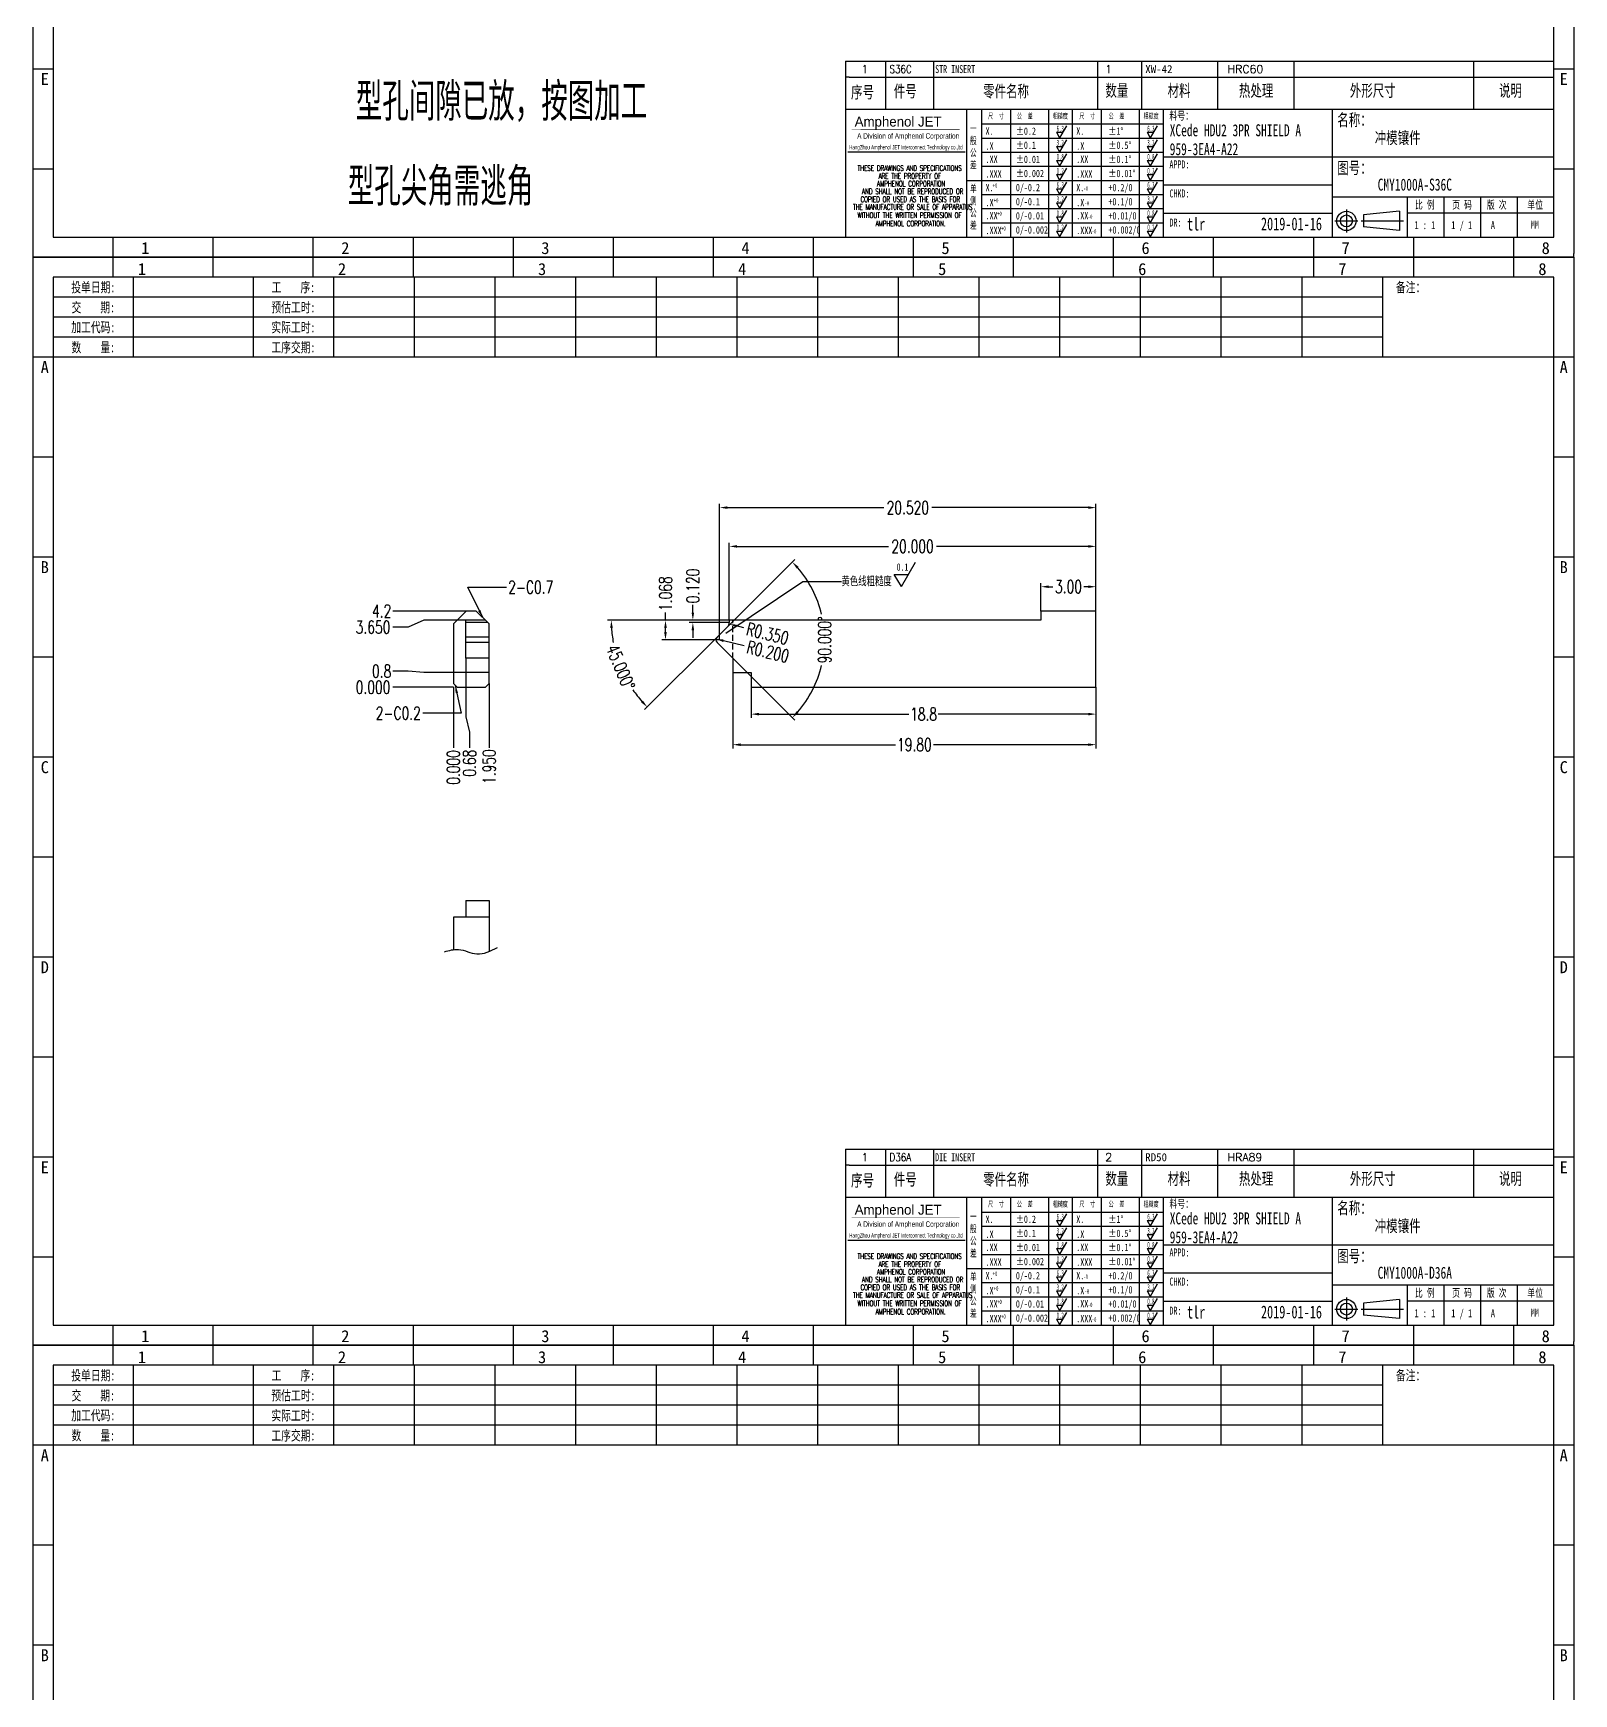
# Model space of a CAD drawing. Header units: millimetres. Extents: x -2852 to 5627, y -2271 to 1849.
# Drawn here: x -778.4 to -694.4, y -502 to -411.4 of the extents above; entities that cross this region are included whole.
import ezdxf
from ezdxf.enums import TextEntityAlignment as Align

# ---------------------------------------------------------------- set-up
doc = ezdxf.new("R2010")
doc.units = ezdxf.units.MM
doc.header["$PDSIZE"] = 3
doc.linetypes.add('DASHED2', pattern=[9.525, 6.35, -3.175])
for name, color, linetype in [('1', 7, 'Continuous'), ('11', 4, 'DASHED2'), ('41', 1, 'Continuous'), ('D03', 7, 'Continuous')]:
    doc.layers.add(name, color=color, linetype=linetype)
doc.styles.add('CH', font='仿宋_GB2312_0.ttf')
doc.styles.add('jet01', font='simplex.shx', dxfattribs={"width": 0.7, "bigfont": 'hztxt.shx'})
doc.styles.add('jet02', font='simplex.shx', dxfattribs={"width": 0.7})
doc.styles.add('SIMPLEX', font='SIMPLEX')
doc.styles.get("Standard").update_dxf_attribs({"font": '仿宋_GB2312_0.ttf', "width": 0.7})
doc.styles.add('TEXTSTYLE_1', font='TRIUMB.TTF')
doc.styles.add('TEXTSTYLE_2', font='TRIUM.TTF')
doc.styles.add('tk', font='', dxfattribs={"width": 0.7})
doc.styles.add('tk 2', font='仿宋_GB2312_0.ttf', dxfattribs={"width": 0.65})
doc.styles.add('tk 4', font='simplex.shx', dxfattribs={"width": 0.65, "bigfont": 'bigfont.shx'})
doc.styles.get('tk').set_extended_font_data('NSimSun')
doc.dimstyles.new('jet02', dxfattribs={"dimtxt": 3.5, "dimasz": 2.1, "dimexe": 1, "dimexo": 0, "dimgap": 0.5, "dimtad": 0, "dimtoh": 1, "dimdec": 3, "dimzin": 9, "dimdsep": 46, "dimtxsty": 'jet02', "dimcen": 0, "dimclrt": 256, "dimazin": 2, "dimtfac": 1, "dimtdec": 3, "dimtofl": 0, "dimtmove": 0, "dimatfit": 1, "dimfxl": 1, "dimarcsym": 0})

# ---------------------------------------------------------------- blocks, each defined once
blk = doc.blocks.new('A3-N')
at = {"layer": '1', "color": 1}
for p, q in [((0, 0), (0, 296.73)), ((0, 296.73), (420, 296.73)), ((21.82, 291.27), (21.82, 296.73)), ((49.09, 291.27), (49.09, 296.73)), ((76.36, 291.27), (76.36, 296.73)), ((103.64, 291.27), (103.64, 296.73)), ((103.64, 291.27), (103.64, 296.73)), ((103.64, 291.27), (103.64, 296.73)), ((130.91, 291.27), (130.91, 296.73)), ((158.18, 291.27), (158.18, 296.73)), ((185.45, 291.27), (185.45, 296.73)), ((212.73, 291.27), (212.73, 296.73)), ((240, 291.27), (240, 296.73)), ((267.27, 291.27), (267.27, 296.73)), ((294.55, 291.27), (294.55, 296.73)), ((321.82, 291.27), (321.82, 296.73)), ((349.09, 291.27), (349.09, 296.73)), ((376.36, 291.27), (376.36, 296.73)), ((403.64, 291.27), (403.64, 296.73)), ((420, 296.73), (420, 1)), ((5.45, 269.45), (0, 269.45)), ((420, 269.45), (414.55, 269.45)), ((5.45, 242.18), (0, 242.18)), ((420, 242.18), (414.55, 242.18)), ((5.45, 214.91), (0, 214.91)), ((420, 214.91), (414.55, 214.91)), ((5.45, 187.64), (0, 187.64)), ((420, 187.64), (414.55, 187.64)), ((5.45, 160.36), (0, 160.36)), ((420, 160.36), (414.55, 160.36)), ((5.45, 133.09), (0, 133.09)), ((420, 133.09), (414.55, 133.09)), ((5.45, 105.82), (0, 105.82)), ((420, 105.82), (414.55, 105.82)), ((5.45, 78.55), (0, 78.55)), ((420, 78.55), (414.55, 78.55)), ((5.45, 51.27), (0, 51.27)), ((420, 51.27), (414.55, 51.27)), ((222.45, 49.09), (221.45, 49.09)), ((221.45, 49.09), (221.45, 40.36)), ((222.45, 49.09), (414.55, 49.09)), ((232.36, 49.09), (232.36, 40.36)), ((245.45, 49.09), (245.45, 40.36)), ((290.18, 49.09), (290.18, 40.36)), ((302.18, 49.09), (302.18, 40.36)), ((322.91, 49.09), (322.91, 40.36)), ((343.64, 49.09), (343.64, 40.36)), ((392.73, 40.36), (392.73, 49.09)), ((258.55, 40.36), (258.55, 5.44)), ((266.45, 40.36), (266.45, 5.44)), ((276.78, 40.36), (276.78, 5.45)), ((291.18, 40.36), (291.18, 5.45)), ((301.51, 40.37), (301.51, 5.46)), ((308.01, 40.36), (308.01, 5.45)), ((354.09, 40.36), (354.09, 5.45)), ((308.01, 32.39), (258.55, 32.39)), ((308.01, 28.54), (258.55, 28.54)), ((414.55, 27.27), (308.01, 27.27)), ((5.45, 24), (0, 24)), ((308.01, 24.69), (258.55, 24.69)), ((420, 24), (414.55, 24)), ((354.09, 19.63), (308.01, 19.63)), ((308.01, 16.99), (258.55, 16.99)), ((414.55, 16.36), (354.09, 16.36)), ((374.55, 16.36), (374.55, 5.45)), ((384.55, 16.36), (384.55, 5.45)), ((394.55, 16.36), (394.55, 5.45)), ((404.55, 16.36), (404.55, 5.45)), ((308.01, 13.14), (258.55, 13.14)), ((308.01, 9.29), (258.55, 9.29)), ((308.01, 11.99), (354.09, 11.99)), ((372.51, 12.49), (362.69, 11.5)), ((362.69, 11.5), (362.69, 8.23)), ((372.51, 12.49), (372.51, 7.25)), ((414.55, 12), (374.55, 12)), ((21.82, 0), (21.82, 5.45)), ((49.09, 0), (49.09, 5.45)), ((76.36, 0), (76.36, 5.45)), ((103.64, 0), (103.64, 5.45)), ((130.91, 0), (130.91, 5.45)), ((158.18, 0), (158.18, 5.45)), ((185.45, 0), (185.45, 5.45)), ((212.73, 0), (212.73, 5.45)), ((240, 0), (240, 5.45)), ((267.27, 0), (267.27, 5.45)), ((294.55, 0), (294.55, 5.45)), ((321.82, 0), (321.82, 5.45)), ((349.09, 0), (349.09, 5.45)), ((372.51, 7.25), (362.69, 8.23)), ((376.36, 0), (376.36, 5.45)), ((403.64, 0), (403.64, 5.45)), ((1, 0), (0, 0)), ((420, 0), (1, 0)), ((420, 0), (420, 1))]:
    blk.add_line(p, q, dxfattribs=at)
at = {"layer": '1'}
for p, q in [((414.55, 278.18), (414.55, 284.73)), ((221.45, 40.36), (221.45, 5.45)), ((221.45, 40.36), (414.55, 40.36)), ((221.45, 40.36), (414.55, 40.36)), ((254.41, 40.36), (254.41, 5.45)), ((308.01, 36.24), (258.55, 36.24)), ((283.28, 40.36), (283.28, 5.45)), ((222.08, 28.67), (254.12, 28.67)), ((308.01, 20.84), (254.41, 20.84))]:
    blk.add_line(p, q, dxfattribs=at)
at = {"layer": '1', "color": 1, "ltscale": 0.05}
for p, q in [((278.93, 34.04), (279.79, 32.56)), ((278.93, 34.04), (280.65, 34.04)), ((281.68, 35.84), (279.79, 32.56)), ((281.68, 31.99), (279.79, 28.71)), ((303.66, 34.05), (304.52, 32.56)), ((303.66, 34.05), (305.38, 34.05)), ((306.41, 35.84), (304.52, 32.56)), ((306.41, 31.99), (304.52, 28.71)), ((278.93, 30.19), (279.79, 28.71)), ((278.93, 30.19), (280.65, 30.19)), ((281.68, 28.14), (279.79, 24.86)), ((303.66, 30.2), (305.38, 30.2)), ((303.66, 30.2), (304.52, 28.71)), ((306.41, 28.14), (304.52, 24.86)), ((278.93, 26.34), (279.79, 24.86)), ((278.93, 26.34), (280.65, 26.34)), ((281.68, 24.29), (279.79, 21.01)), ((303.66, 26.35), (304.52, 24.86)), ((303.66, 26.35), (305.38, 26.35)), ((306.41, 24.29), (304.52, 21.01)), ((278.93, 22.49), (280.65, 22.49)), ((278.93, 22.49), (279.79, 21.01)), ((278.93, 18.66), (279.79, 17.17)), ((278.93, 18.66), (280.65, 18.66)), ((281.68, 20.45), (279.79, 17.17)), ((303.66, 22.5), (305.38, 22.5)), ((303.66, 22.5), (304.52, 21.01)), ((303.66, 18.66), (304.52, 17.18)), ((303.66, 18.66), (305.38, 18.66)), ((306.41, 20.46), (304.52, 17.18)), ((278.93, 14.81), (280.65, 14.81)), ((278.93, 14.81), (279.79, 13.32)), ((281.68, 16.6), (279.79, 13.32)), ((303.66, 14.81), (305.38, 14.81)), ((303.66, 14.81), (304.52, 13.33)), ((306.41, 16.61), (304.52, 13.33)), ((278.93, 10.96), (279.79, 9.47)), ((278.93, 10.96), (280.65, 10.96)), ((281.68, 12.75), (279.79, 9.47)), ((303.66, 10.96), (304.52, 9.48)), ((303.66, 10.96), (305.38, 10.96)), ((306.41, 12.76), (304.52, 9.48)), ((278.93, 7.11), (279.79, 5.62)), ((278.93, 7.11), (280.65, 7.11)), ((281.68, 8.9), (279.79, 5.62)), ((303.66, 7.11), (305.38, 7.11)), ((303.66, 7.11), (304.52, 5.63)), ((306.41, 8.91), (304.52, 5.63))]:
    blk.add_line(p, q, dxfattribs=at)
at = {"layer": '1', "color": 1, "ltscale": 0.1}
for p, q in [((354.86, 9.87), (361.17, 9.87)), ((358.01, 13.02), (358.01, 6.71)), ((362.03, 9.87), (373.54, 9.87))]:
    blk.add_line(p, q, dxfattribs=at)
at = {"layer": '1'}
blk.add_lwpolyline([(221.45, 5.45), (414.55, 5.45), (414.55, 291.27), (5.45, 291.27), (5.45, 5.45), (414.55, 5.45)], dxfattribs=at)
at = {"layer": '1', "color": 7, "linetype": 'Continuous', "const_width": 0.123}
blk.add_lwpolyline([(223.11, 34.74), (252.6, 34.76)], dxfattribs=at)
at = {"layer": '1', "color": 1}
for radius in [2.62, 1.64]:
    blk.add_circle((358.01, 9.87), radius, dxfattribs=at)
at = {"layer": '41'}
for p, q in [((27.27, 291.27), (27.27, 269.45)), ((60, 291.27), (60, 269.45)), ((81.82, 291.27), (81.82, 269.45)), ((103.82, 291.27), (103.82, 269.45)), ((125.82, 291.27), (125.82, 269.45)), ((147.82, 291.27), (147.82, 269.45)), ((169.82, 291.27), (169.82, 269.45)), ((191.82, 291.27), (191.82, 269.45)), ((213.82, 291.27), (213.82, 269.45)), ((235.82, 291.27), (235.82, 269.45)), ((257.82, 291.27), (257.82, 269.45)), ((279.82, 291.27), (279.82, 269.45)), ((301.82, 291.27), (301.82, 269.45)), ((323.82, 291.27), (323.82, 269.45)), ((345.82, 291.27), (345.82, 269.45)), ((367.82, 291.27), (367.82, 269.45)), ((367.82, 285.82), (5.45, 285.82)), ((367.82, 280.36), (5.45, 280.36)), ((367.82, 274.91), (5.45, 274.91)), ((414.55, 269.45), (5.45, 269.45))]:
    blk.add_line(p, q, dxfattribs=at)
at = {"layer": '1', "color": 1}
for s, p in [('1', (29.64, 295.11)), ('2', (84.18, 295.11)), ('3', (138.73, 295.11)), ('4', (193.27, 295.11)), ('5', (247.82, 295.11)), ('6', (302.36, 295.11)), ('7', (356.91, 295.11)), ('8', (411.45, 295.11)), ('1', (30.53, 4.11)), ('2', (85.08, 4.11)), ('3', (139.62, 4.11)), ('4', (194.17, 4.11)), ('5', (248.72, 4.11)), ('6', (303.26, 4.11)), ('7', (357.81, 4.11)), ('8', (412.35, 4.11))]:
    blk.add_text(s, height=3.27, dxfattribs=at).set_placement(p, align=Align.TOP_CENTER)
at = {"layer": '1', "style": 'tk', "width": 0.7}
for s, p in [('投单日期:', (16.36, 288.55)), ('工    序:', (70.91, 288.55)), ('备注：', (375.51, 288.55)), ('交    期:', (16.36, 283.09)), ('预估工时:', (70.91, 283.09)), ('加工代码:', (16.36, 277.64)), ('实际工时:', (70.91, 277.64)), ('数    量:', (16.36, 272.18)), ('工序交期:', (70.91, 272.18))]:
    blk.add_text(s, height=2.727, dxfattribs=at).set_placement(p, align=Align.MIDDLE)
at = {"layer": '1', "color": 1}
for s, p in [('A', (2.04, 268.36)), ('B', (2.04, 213.82)), ('C', (2.04, 159.27)), ('D', (2.04, 104.73)), ('E', (2.04, 50.18))]:
    blk.add_text(s, height=3.27, dxfattribs=at).set_placement(p, align=Align.TOP_LEFT)
for s, p in [('A', (418.37, 268.36)), ('B', (418.37, 213.82)), ('C', (418.37, 159.27)), ('D', (418.37, 104.73)), ('E', (418.37, 50.18))]:
    blk.add_text(s, height=3.27, dxfattribs=at).set_placement(p, align=Align.TOP_RIGHT)
at = {"layer": '1', "color": 1, "style": 'tk 2', "width": 0.7}
for s, height, p in [('序号', 3.273, (222.96, 43.34)), ('件号', 3.273, (234.62, 43.61)), ('零件名称', 3.273, (258.97, 43.61)), ('数量', 3.273, (292.3, 43.78)), ('材料', 3.273, (309.27, 43.78)), ('热处理', 3.273, (328.71, 43.78)), ('外形尺寸', 3.273, (358.94, 43.78)), ('说明', 3.273, (399.61, 43.78)), ('料号：', 2.182, (309.77, 37.46)), ('名称：', 3.273, (355.52, 35.79)), ('图号：', 3.273, (355.52, 22.7)), ('比 例', 2.182, (376.69, 13.18)), ('页 码', 2.182, (386.85, 13.18)), ('版 次', 2.182, (396.31, 13.18)), ('单位', 2.182, (407.35, 13.18))]:
    blk.add_text(s, height=height, dxfattribs=at).set_placement(p)
at = {"layer": '1', "color": 7, "linetype": 'Continuous', "style": 'TEXTSTYLE_1'}
blk.add_text('Amphenol JET', height=2.7, dxfattribs=at).set_placement((223.96, 35.61))
at = {"layer": '1', "color": 7, "linetype": 'Continuous'}
for s, height, style, width, p in [('A Division of Amphenol Corporation', 1.5, 'TEXTSTYLE_2', 0.7, (224.64, 32.29)), ('HangZhou Amphenol JET Interconnect Technology co.,ltd ', 1.2, 'TEXTSTYLE_2', 0.6, (222.47, 29.36)), ('THESE DRAWINGS AND SPECIFICATIONS', 1.5, 'tk 4', 0.6, (224.73, 23.52)), ('ARE THE PROPERTY OF', 1.5, 'tk 4', 0.6, (230.45, 21.35)), ('AND SHALL NOT BE REPRODUCED OR', 1.5, 'tk 4', 0.6, (225.95, 17.17)), ('AMPHENOL CORPORATION', 1.5, 'tk 4', 0.6, (230.04, 19.27)), ('THE MANUFACTURE OR SALE OF APPARATUS', 1.5, 'tk 4', 0.6, (223.5, 12.92)), ('COPIED OR USED AS THE BASIS FOR', 1.5, 'tk 4', 0.6, (225.54, 15.02)), ('WITHOUT THE WRITTEN PERMISSION OF', 1.5, 'tk 4', 0.6, (224.73, 10.67)), ('AMPHENOL CORPORATION.', 1.5, 'tk 4', 0.6, (229.63, 8.4))]:
    blk.add_text(s, height=height, dxfattribs=dict(at, style=style, width=width)).set_placement(p)
at = {"layer": '1', "color": 1, "style": 'tk 2', "width": 0.7}
for s, p in [('X.', (259.64, 34.37)), ('%%P0.2', (267.9, 34.37)), ('%%P0.1', (267.9, 30.52)), ('X.', (284.37, 34.37)), ('%%P1%%D', (293.12, 34.37)), ('%%P0.5%%D', (293.12, 30.52)), ('.X', (259.64, 30.28)), ('.XX', (259.64, 26.71)), ('%%P0.01', (267.9, 26.67)), ('.X', (284.37, 30.28)), ('.XX', (284.37, 26.71)), ('%%P0.1%%D', (293.12, 26.67)), ('.XXX', (259.64, 22.68)), ('%%P0.002', (267.9, 22.82)), ('.XXX', (284.37, 22.68)), ('%%P0.01%%D', (293.12, 22.82)), ('X.', (259.64, 18.97)), ('0/-0.2', (267.9, 18.97)), ('X.', (284.37, 18.97)), ('+0.2/0', (293.12, 18.97)), ('.X', (259.64, 14.88)), ('0/-0.1', (267.9, 15.12)), ('.X', (284.37, 14.88)), ('+0.1/0', (293.12, 15.12)), ('.XX', (259.64, 11.31)), ('0/-0.01', (267.9, 11.27)), ('.XX', (284.37, 11.31)), ('+0.01/0', (293.12, 11.27)), ('.XXX', (259.64, 7.28)), ('0/-0.002', (267.9, 7.42)), ('.XXX', (284.37, 7.28)), ('+0.002/0', (293.12, 7.42))]:
    blk.add_text(s, height=2, dxfattribs=at).set_placement(p, align=Align.MIDDLE_LEFT)
at = {"layer": '1', "color": 1, "ltscale": 0.05, "style": 'tk 2', "width": 0.5}
for s, p in [('3.2', (279.01, 30.41)), ('6.3', (279.01, 34.26)), ('3.2', (303.74, 30.42)), ('6.3', (303.74, 34.27)), ('0.8', (279.01, 26.56)), ('0.8', (303.74, 26.57)), ('0.2', (279.01, 22.71)), ('0.2', (303.74, 22.72)), ('6.3', (279.01, 18.87)), ('6.3', (303.74, 18.88)), ('3.2', (279.01, 15.02)), ('3.2', (303.74, 15.03)), ('0.8', (279.01, 11.17)), ('0.8', (303.74, 11.18)), ('0.2', (279.01, 7.32)), ('0.2', (303.74, 7.33))]:
    blk.add_text(s, height=1.6, dxfattribs=at).set_placement(p)
at = {"layer": '1', "style": 'tk 2', "width": 0.7}
for s, p in [('APPD:', (309.77, 24.21)), ('CHKD:', (309.77, 16.27)), ('DR:', (309.77, 8.35))]:
    blk.add_text(s, height=2.182, dxfattribs=at).set_placement(p)
at = {"layer": '1', "color": 7, "style": 'tk 2', "width": 0.7}
blk.add_text('MM', height=2.182, dxfattribs=at).set_placement((408.31, 7.75))
at = {"layer": '1', "color": 1, "ltscale": 0.05, "char_height": 1.5, "width": 6.3627, "attachment_point": 1, "style": 'tk 2'}
for s, insert in [('尺  寸', (260.31, 39.25)), ('公  差', (268.17, 39.25)), ('粗糙度', (277.98, 39.25)), ('尺  寸', (285.2, 39.25)), ('公  差', (293.18, 39.25)), ('粗糙度', (302.71, 39.26))]:
    blk.add_mtext(s, dxfattribs=dict(at, insert=insert))
at = {"layer": '1', "ltscale": 0.05, "char_height": 2, "width": 2.5195, "attachment_point": 1, "style": 'tk 2'}
for s, insert in [('一般公差', (255.39, 36.11)), ('单侧公差', (255.39, 19.71))]:
    blk.add_mtext(s, dxfattribs=dict(at, insert=insert))
at = {"layer": '1', "color": 1, "ltscale": 0.05, "char_height": 1.2, "width": 5.1396, "attachment_point": 1, "line_spacing_factor": 0.8, "style": 'tk 2'}
for s, insert in [('+0', (261.58, 20.13)), ('-0', (286.31, 19.33)), ('+0', (261.88, 16.09)), ('-0', (286.61, 15.29)), ('+0', (262.79, 12.45)), ('-0', (287.51, 11.65)), ('+0', (263.87, 8.44)), ('-0', (288.59, 7.64))]:
    blk.add_mtext(s, dxfattribs=dict(at, insert=insert))
at = {"layer": '1', "style": 'tk 2', "width": 0.7}
for tag, p in [('PATR-NO1', (309.84, 32.96)), ('TITLE', (365.74, 30.9)), ('PATR-NO2', (309.84, 27.81)), ('DWG-NO:', (366.54, 18.14))]:
    blk.add_attdef(tag, p, '', height=3.27, dxfattribs=at)
at = {"layer": '1', "color": 1, "style": 'tk 2', "width": 0.7}
for tag, p in [('DRAW', (314.55, 7.27)), ('DATE', (334.72, 7.32))]:
    blk.add_attdef(tag, p, '', height=3.49, dxfattribs=at)
at = {"layer": '1', "style": 'tk 2', "width": 0.7}
for tag, p in [('SCALE', (376.55, 8.73)), ('SHEET', (386.6, 8.72)), ('REV', (397.38, 8.73))]:
    blk.add_attdef(tag, text='', height=2.18, dxfattribs=at).set_placement(p, align=Align.MIDDLE_LEFT)
blk = doc.blocks.new('FB3')
at = {"layer": '1', "color": 1}
for p, q in [((0, 4.36), (193.09, 4.36)), ((0, 4.36), (0, 0)), ((10.91, 4.36), (10.91, 0)), ((24, 4.36), (24, 0)), ((68.73, 4.36), (68.73, 0)), ((80.73, 4.36), (80.73, 0)), ((101.45, 4.36), (101.45, 0)), ((122.18, 4.36), (122.18, 0)), ((171.27, 0), (171.27, 4.36))]:
    blk.add_line(p, q, dxfattribs=at)
at = {"layer": '1'}
for tag, style, p in [('ITEM', 'SIMPLEX', (4.36, 2.18)), ('PARTNO', 'SIMPLEX', (12, 2.18)), ('QTY', 'SIMPLEX', (74.18, 2.18)), ('MATL', 'CH', (81.72, 2.18)), ('FINISH', 'SIMPLEX', (104.17, 2.18)), ('SPEC', 'SIMPLEX', (130.91, 2.18)), ('REMARK', 'SIMPLEX', (174.06, 2.18))]:
    blk.add_attdef(tag, text='', height=2.18, dxfattribs=dict(at, style=style)).set_placement(p, align=Align.MIDDLE_LEFT)
at = {"layer": '1', "style": 'tk', "width": 0.7}
blk.add_attdef('DIE', text='', height=2.18, dxfattribs=at).set_placement((24.43, 2.18), align=Align.MIDDLE_LEFT)
blk = doc.blocks.new('*D2577')
at = {"layer": '41', "ltscale": 0.05}
blk.add_line((159.746, -2899.526), (156.447, -2899.526), dxfattribs=at)
at = {"layer": 'Defpoints', "color": 0, "ltscale": 0.05}
for p in [(156.447, -2899.526), (159.746, -2899.526), (159.746, -2899.526)]:
    blk.add_point(p, dxfattribs=at)
at = {"layer": '41', "ltscale": 0.05, "insert": (155.367, -2899.526), "char_height": 0.7, "attachment_point": 5, "style": 'jet02'}
blk.add_mtext('0.000', dxfattribs=at)
blk = doc.blocks.new('*D2578')
at = {"layer": '41', "ltscale": 0.05}
for p, q in [((157.287, -2898.651), (156.447, -2898.651)), ((158.127, -2898.726), (157.287, -2898.651)), ((159.746, -2898.726), (158.127, -2898.726))]:
    blk.add_line(p, q, dxfattribs=at)
at = {"layer": 'Defpoints', "color": 0, "ltscale": 0.05}
for p in [(156.447, -2898.651), (159.746, -2898.726), (159.746, -2899.526)]:
    blk.add_point(p, dxfattribs=at)
at = {"layer": '41', "ltscale": 0.05, "insert": (155.834, -2898.651), "char_height": 0.7, "attachment_point": 5, "style": 'jet02'}
blk.add_mtext('0.8', dxfattribs=at)
blk = doc.blocks.new('*D2579')
at = {"layer": '41', "ltscale": 0.05}
for p, q in [((157.287, -2896.251), (156.447, -2896.251)), ((158.127, -2895.876), (157.287, -2896.251)), ((159.946, -2895.876), (158.127, -2895.876))]:
    blk.add_line(p, q, dxfattribs=at)
at = {"layer": 'Defpoints', "color": 0, "ltscale": 0.05}
for p in [(156.447, -2896.251), (159.946, -2895.876), (159.746, -2899.526)]:
    blk.add_point(p, dxfattribs=at)
at = {"layer": '41', "ltscale": 0.05, "insert": (155.367, -2896.251), "char_height": 0.7, "attachment_point": 5, "style": 'jet02'}
blk.add_mtext('3.650', dxfattribs=at)
blk = doc.blocks.new('*D2580')
at = {"layer": '41', "ltscale": 0.05}
blk.add_line((160.446, -2895.376), (156.447, -2895.376), dxfattribs=at)
at = {"layer": 'Defpoints', "color": 0, "ltscale": 0.05}
for p in [(156.447, -2895.376), (160.446, -2895.376), (159.746, -2899.526)]:
    blk.add_point(p, dxfattribs=at)
at = {"layer": '41', "ltscale": 0.05, "insert": (155.834, -2895.376), "char_height": 0.7, "attachment_point": 5, "style": 'jet02'}
blk.add_mtext('4.2', dxfattribs=at)
blk = doc.blocks.new('*D2581')
at = {"layer": '41', "ltscale": 0.05}
blk.add_line((159.746, -2899.526), (159.746, -2902.825), dxfattribs=at)
at = {"layer": 'Defpoints', "color": 0, "ltscale": 0.05}
for p in [(159.746, -2899.526), (159.746, -2899.526), (159.746, -2902.825)]:
    blk.add_point(p, dxfattribs=at)
at = {"layer": '41', "ltscale": 0.05, "insert": (159.746, -2903.905), "char_height": 0.7, "attachment_point": 5, "rotation": 90, "style": 'jet02'}
blk.add_mtext('0.000', dxfattribs=at)
blk = doc.blocks.new('*D2582')
at = {"layer": '41', "ltscale": 0.05}
for p, q in [((160.426, -2897.946), (160.426, -2901.145)), ((160.426, -2901.145), (160.621, -2901.985)), ((160.621, -2901.985), (160.621, -2902.825))]:
    blk.add_line(p, q, dxfattribs=at)
at = {"layer": 'Defpoints', "color": 0, "ltscale": 0.05}
for p in [(160.426, -2897.946), (159.746, -2899.526), (160.621, -2902.825)]:
    blk.add_point(p, dxfattribs=at)
at = {"layer": '41', "ltscale": 0.05, "insert": (160.621, -2903.672), "char_height": 0.7, "attachment_point": 5, "rotation": 90, "style": 'jet02'}
blk.add_mtext('0.68', dxfattribs=at)
blk = doc.blocks.new('*D2583')
at = {"layer": '41', "ltscale": 0.05}
blk.add_line((161.696, -2899.326), (161.696, -2902.825), dxfattribs=at)
at = {"layer": 'Defpoints', "color": 0, "ltscale": 0.05}
for p in [(159.746, -2899.526), (161.696, -2899.326), (161.696, -2902.825)]:
    blk.add_point(p, dxfattribs=at)
at = {"layer": '41', "ltscale": 0.05, "insert": (161.696, -2903.858), "char_height": 0.7, "attachment_point": 5, "rotation": 90, "style": 'jet02'}
blk.add_mtext('1.950', dxfattribs=at)
blk = doc.blocks.new('*D2584')
at = {"layer": '41', "ltscale": 0.05}
for p, q in [((191.784, -2895.376), (191.784, -2893.846)), ((192.204, -2894.046), (192.437, -2894.046)), ((194.364, -2894.046), (194.13, -2894.046)), ((194.784, -2895.376), (194.784, -2893.846))]:
    blk.add_line(p, q, dxfattribs=at)
for points in [[(192.204, -2893.976), (192.204, -2894.116), (191.784, -2894.046)], [(194.364, -2893.976), (194.364, -2894.116), (194.784, -2894.046)]]:
    blk.add_solid(points, dxfattribs=at)
at = {"layer": 'Defpoints', "color": 0, "ltscale": 0.05}
for p in [(191.784, -2894.046), (191.784, -2895.376), (194.784, -2895.376)]:
    blk.add_point(p, dxfattribs=at)
at = {"layer": '41', "ltscale": 0.05, "insert": (193.284, -2894.046), "char_height": 0.7, "attachment_point": 5, "style": 'jet02'}
blk.add_mtext('3.00', dxfattribs=at)
blk = doc.blocks.new('*D2585')
at = {"layer": '41', "ltscale": 0.05}
for p, q in [((175.984, -2899.526), (175.984, -2901.194)), ((194.784, -2899.526), (194.784, -2901.194)), ((176.404, -2900.994), (184.584, -2900.994)), ((194.364, -2900.994), (186.184, -2900.994))]:
    blk.add_line(p, q, dxfattribs=at)
for points in [[(176.404, -2900.924), (176.404, -2901.064), (175.984, -2900.994)], [(194.364, -2900.924), (194.364, -2901.064), (194.784, -2900.994)]]:
    blk.add_solid(points, dxfattribs=at)
at = {"layer": 'Defpoints', "color": 0, "ltscale": 0.05}
for p in [(175.984, -2899.526), (194.784, -2899.526), (175.984, -2900.994)]:
    blk.add_point(p, dxfattribs=at)
at = {"layer": '41', "ltscale": 0.05, "insert": (185.384, -2900.994), "char_height": 0.7, "attachment_point": 5, "style": 'jet02'}
blk.add_mtext('18.8', dxfattribs=at)
blk = doc.blocks.new('*D2586')
at = {"layer": '41', "ltscale": 0.05}
for p, q in [((174.784, -2895.876), (174.784, -2891.646)), ((194.784, -2895.376), (194.784, -2891.646)), ((175.204, -2891.846), (183.47, -2891.846)), ((194.364, -2891.846), (186.097, -2891.846))]:
    blk.add_line(p, q, dxfattribs=at)
for points in [[(175.204, -2891.776), (175.204, -2891.916), (174.784, -2891.846)], [(194.364, -2891.776), (194.364, -2891.916), (194.784, -2891.846)]]:
    blk.add_solid(points, dxfattribs=at)
at = {"layer": 'Defpoints', "color": 0, "ltscale": 0.05}
for p in [(174.784, -2891.846), (194.784, -2895.376), (174.784, -2895.876)]:
    blk.add_point(p, dxfattribs=at)
at = {"layer": '41', "ltscale": 0.05, "insert": (184.784, -2891.846), "char_height": 0.7, "attachment_point": 5, "style": 'jet02'}
blk.add_mtext('20.000', dxfattribs=at)
blk = doc.blocks.new('*D2587')
at = {"layer": '41', "ltscale": 0.05}
for p, q in [((174.264, -2896.944), (174.264, -2889.53)), ((174.684, -2889.73), (183.21, -2889.73)), ((194.364, -2889.73), (185.837, -2889.73)), ((194.784, -2895.376), (194.784, -2889.53))]:
    blk.add_line(p, q, dxfattribs=at)
for points in [[(174.684, -2889.66), (174.684, -2889.8), (174.264, -2889.73)], [(194.364, -2889.66), (194.364, -2889.8), (194.784, -2889.73)]]:
    blk.add_solid(points, dxfattribs=at)
at = {"layer": 'Defpoints', "color": 0, "ltscale": 0.05}
for p in [(194.784, -2889.73), (194.784, -2895.376), (174.264, -2896.944)]:
    blk.add_point(p, dxfattribs=at)
at = {"layer": '41', "ltscale": 0.05, "insert": (184.524, -2889.73), "char_height": 0.7, "attachment_point": 5, "style": 'jet02'}
blk.add_mtext('20.520', dxfattribs=at)
blk = doc.blocks.new('*D2588')
at = {"layer": '41', "ltscale": 0.05}
for p, q in [((174.984, -2898.726), (174.984, -2902.861)), ((194.784, -2899.526), (194.784, -2902.861)), ((175.404, -2902.661), (183.85, -2902.661)), ((194.364, -2902.661), (185.917, -2902.661))]:
    blk.add_line(p, q, dxfattribs=at)
for points in [[(175.404, -2902.591), (175.404, -2902.731), (174.984, -2902.661)], [(194.364, -2902.591), (194.364, -2902.731), (194.784, -2902.661)]]:
    blk.add_solid(points, dxfattribs=at)
at = {"layer": 'Defpoints', "color": 0, "ltscale": 0.05}
for p in [(174.984, -2898.726), (194.784, -2899.526), (194.784, -2902.661)]:
    blk.add_point(p, dxfattribs=at)
at = {"layer": '41', "ltscale": 0.05, "insert": (184.884, -2902.661), "char_height": 0.7, "attachment_point": 5, "style": 'jet02'}
blk.add_mtext('19.80', dxfattribs=at)
blk = doc.blocks.new('*D2589')
at = {"layer": '41', "ltscale": 0.05}
for p, q in [((172.804, -2895.456), (172.804, -2895.036)), ((174.784, -2895.876), (172.604, -2895.876)), ((174.784, -2895.996), (172.604, -2895.996)), ((172.804, -2896.416), (172.804, -2896.836))]:
    blk.add_line(p, q, dxfattribs=at)
for points in [[(172.734, -2895.456), (172.874, -2895.456), (172.804, -2895.876)], [(172.734, -2896.416), (172.874, -2896.416), (172.804, -2895.996)]]:
    blk.add_solid(points, dxfattribs=at)
at = {"layer": 'Defpoints', "color": 0, "ltscale": 0.05}
for p in [(172.804, -2895.876), (174.784, -2895.876), (174.784, -2895.996)]:
    blk.add_point(p, dxfattribs=at)
at = {"layer": '41', "ltscale": 0.05, "insert": (172.804, -2894.003), "char_height": 0.7, "attachment_point": 5, "rotation": 90, "style": 'jet02'}
blk.add_mtext('0.120', dxfattribs=at)
blk = doc.blocks.new('*D2590')
at = {"layer": '41', "ltscale": 0.05}
for p, q in [((174.784, -2895.876), (171.111, -2895.876)), ((171.311, -2895.876), (171.311, -2895.456)), ((171.311, -2896.524), (171.311, -2896.296)), ((174.264, -2896.944), (171.111, -2896.944))]:
    blk.add_line(p, q, dxfattribs=at)
for points in [[(171.241, -2896.296), (171.381, -2896.296), (171.311, -2895.876)], [(171.241, -2896.524), (171.381, -2896.524), (171.311, -2896.944)]]:
    blk.add_solid(points, dxfattribs=at)
at = {"layer": 'Defpoints', "color": 0, "ltscale": 0.05}
for p in [(171.311, -2895.876), (174.784, -2895.876), (174.264, -2896.944)]:
    blk.add_point(p, dxfattribs=at)
at = {"layer": '41', "ltscale": 0.05, "insert": (171.311, -2894.423), "char_height": 0.7, "attachment_point": 5, "rotation": 90, "style": 'jet02'}
blk.add_mtext('1.068', dxfattribs=at)
blk = doc.blocks.new('*D2591')
at = {"layer": '41', "ltscale": 0.05}
blk.add_line((175.588, -2896.283), (175.181, -2896.182), dxfattribs=at)
blk.add_solid([(175.198, -2896.114), (175.164, -2896.25), (174.773, -2896.081)], dxfattribs=at)
at = {"layer": 'Defpoints', "color": 0, "ltscale": 0.05}
for p in [(174.434, -2895.996), (174.773, -2896.081)]:
    blk.add_point(p, dxfattribs=at)
at = {"layer": '41', "ltscale": 0.05, "insert": (176.874, -2896.603), "char_height": 0.7, "attachment_point": 5, "rotation": 346.03768, "style": 'jet02'}
blk.add_mtext('R0.350', dxfattribs=at)
blk = doc.blocks.new('*D2592')
at = {"layer": '41', "ltscale": 0.05}
blk.add_line((175.607, -2897.271), (174.478, -2896.996), dxfattribs=at)
blk.add_solid([(174.494, -2896.928), (174.461, -2897.064), (174.07, -2896.896)], dxfattribs=at)
at = {"layer": 'Defpoints', "color": 0, "ltscale": 0.05}
for p in [(174.07, -2896.896), (174.264, -2896.944)]:
    blk.add_point(p, dxfattribs=at)
at = {"layer": '41', "ltscale": 0.05, "insert": (176.894, -2897.585), "char_height": 0.7, "attachment_point": 5, "rotation": 346.296, "style": 'jet02'}
blk.add_mtext('R0.200', dxfattribs=at)
blk = doc.blocks.new('*D2593')
at = {"layer": '41', "ltscale": 0.05}
for p, q in [((174.784, -2895.876), (168.155, -2895.876)), ((174.122, -2896.802), (170.174, -2900.751))]:
    blk.add_line(p, q, dxfattribs=at)
for start, end in [(183.59575, 190.47077), (214.52923, 221.40425)]:
    blk.add_arc((175.049, -2895.876), 6.694, start, end, dxfattribs=at)
for points in [[(168.298, -2896.298), (168.438, -2896.294), (168.355, -2895.876)], [(170.079, -2900.255), (169.977, -2900.351), (170.316, -2900.609)]]:
    blk.add_solid(points, dxfattribs=at)
at = {"layer": 'Defpoints', "color": 0, "ltscale": 0.05}
for p in [(174.681, -2896.244), (174.784, -2895.876), (191.784, -2895.876), (174.122, -2896.802), (168.583, -2897.609)]:
    blk.add_point(p, dxfattribs=at)
at = {"layer": '41', "ltscale": 0.05, "insert": (168.865, -2898.438), "char_height": 0.7, "attachment_point": 5, "rotation": 292.5, "style": 'jet02'}
blk.add_mtext('45.000°', dxfattribs=at)
blk = doc.blocks.new('*D2594')
at = {"layer": '41', "ltscale": 0.05}
for p, q in [((174.681, -2896.244), (178.369, -2892.556)), ((174.984, -2897.946), (178.369, -2901.332))]:
    blk.add_line(p, q, dxfattribs=at)
for start, end in [(13.43124, 40.9923), (319.0077, 346.56876)]:
    blk.add_arc((173.981, -2896.944), 6.006, start, end, dxfattribs=at)
for points in [[(178.463, -2893.052), (178.565, -2892.957), (178.228, -2892.697)], [(178.565, -2900.931), (178.463, -2900.836), (178.228, -2901.19)]]:
    blk.add_solid(points, dxfattribs=at)
at = {"layer": 'Defpoints', "color": 0, "ltscale": 0.05}
for p in [(174.681, -2896.244), (174.122, -2896.802), (174.122, -2897.085), (174.984, -2897.946), (179.782, -2898.498)]:
    blk.add_point(p, dxfattribs=at)
at = {"layer": '41', "ltscale": 0.05, "insert": (179.987, -2896.944), "char_height": 0.7, "attachment_point": 5, "rotation": 90, "style": 'jet02'}
blk.add_mtext('90.000°', dxfattribs=at)

msp = doc.modelspace()

# ---------------------------------------------------------------- linework, layer by layer
at = {"layer": '1', "ltscale": 0.05}
for p, q in [((-753.712, -443.4464), (-755.262, -443.4464)), ((-754.782, -445.5165), (-754.782, -443.4464)), ((-753.592, -443.5664), (-754.782, -443.5664)), ((-753.512, -444.3725), (-754.782, -444.3725)), ((-753.512, -444.6554), (-754.782, -444.6554)), ((-753.512, -445.5165), (-754.782, -445.5165)), ((-753.512, -446.2964), (-755.462, -446.2964)), ((-754.782, -458.722), (-753.512, -458.722)), ((-754.782, -458.722), (-754.782, -459.6417)), ((-753.512, -458.722), (-753.512, -461.5054)), ((-755.462, -459.6417), (-755.462, -461.4262)), ((-753.512, -459.6417), (-755.462, -459.6417))]:
    msp.add_line(p, q, dxfattribs=at)
msp.add_lwpolyline([(-755.462, -446.8964), (-755.262, -447.0964), (-753.712, -447.0964), (-753.512, -446.8964), (-753.512, -443.6464), (-754.212, -442.9464), (-754.762, -442.9464), (-755.462, -443.6464)], close=True, dxfattribs=at)
msp.add_open_spline([(-755.9525, -461.5279), (-755.6955, -461.4537), (-755.0993, -461.2814), (-754.1296, -461.8396), (-753.4298, -461.478), (-753.0554, -461.2845)], degree=3, knots=[0, 0, 0, 0, 0.7797502, 1.8088567, 2.9926073, 2.9926073, 2.9926073, 2.9926073], dxfattribs=at)
at = {"layer": '11', "ltscale": 0.05}
msp.add_line((-740.2241, -445.5165), (-740.2241, -443.4464), dxfattribs=at)
at = {"layer": '41', "color": 2, "ltscale": 0.05}
for p, q in [((-731.0355, -441.6075), (-731.4204, -440.9409)), ((-731.4204, -440.9409), (-730.6506, -440.9409)), ((-731.0355, -441.6075), (-730.2657, -440.2742))]:
    msp.add_line(p, q, dxfattribs=at)
at = {"layer": 'D03', "ltscale": 0.05}
for p, q in [((-723.4241, -443.4464), (-740.4241, -443.4464)), ((-720.4241, -442.9464), (-723.4241, -442.9464)), ((-723.4241, -442.9464), (-723.4241, -443.4464)), ((-720.4241, -447.0964), (-720.4241, -442.9464)), ((-740.2241, -445.5165), (-740.2241, -446.2964)), ((-740.2241, -445.5165), (-740.2241, -445.5165)), ((-740.2241, -446.2964), (-739.2241, -446.2964)), ((-739.2241, -446.2964), (-739.2241, -447.0964)), ((-739.2241, -447.0964), (-720.4241, -447.0964))]:
    msp.add_line(p, q, dxfattribs=at)
at = {"layer": 'D03', "color": 2, "ltscale": 0.05}
for p, q in [((-740.4241, -443.4464), (-740.4241, -443.5664)), ((-740.5266, -443.8139), (-741.0852, -444.3725)), ((-741.0852, -444.6554), (-740.2241, -445.5165))]:
    msp.add_line(p, q, dxfattribs=at)
for centre, radius, start, end in [((-740.7741, -443.5664), 0.35, 315, 0), ((-740.9438, -444.5139), 0.2, 135, 225)]:
    msp.add_arc(centre, radius, start, end, dxfattribs=at)

# ---------------------------------------------------------------- block references
at = {"layer": '1', "ltscale": 0.05, "xscale": 0.2000000000000455, "yscale": 0.2000000000000455, "zscale": 0.2000000000000455}
for p, values in [((-778.3712, -423.6399), {'DWG-NO:': 'CMY1000A-S36C', 'TITLE': '冲模镶件', 'REV': 'A', 'SHEET': '1 / 1', 'DRAW': 'tlr', 'DATE': '2019-01-16', 'PATR-NO1': 'XCede HDU2 3PR SHIELD A', 'PATR-NO2': '959-3EA4-A22', 'SCALE': '1 : 1'}), ((-778.3712, -482.9854), {'DWG-NO:': 'CMY1000A-D36A', 'TITLE': '冲模镶件', 'REV': 'A', 'SHEET': '1 / 1', 'DRAW': 'tlr', 'DATE': '2019-01-16', 'PATR-NO1': 'XCede HDU2 3PR SHIELD A', 'PATR-NO2': '959-3EA4-A22', 'SCALE': '1 : 1'}), ((-778.3712, -542.3308), {'DWG-NO:': 'CMY1000A-D36B', 'TITLE': '冲模镶件', 'REV': 'A', 'SHEET': '1 / 1', 'DRAW': 'tlr', 'DATE': '2019-01-16', 'PATR-NO1': 'XCede HDU2 3PR SHIELD A', 'PATR-NO2': '959-3EA4-A22', 'SCALE': '1 : 1'})]:
    msp.add_blockref('A3-N', p, dxfattribs=at).add_auto_attribs(values)
at = {"layer": '1', "ltscale": 0.05}
ref = msp.add_blockref('FB3', (-734.0803, -413.8217), dxfattribs=dict(at, xscale=0.2000000000000455, yscale=0.2000000000000455, zscale=0.2000000000000455))
ref.add_attrib('PARTNO', 'S36C', dxfattribs={"height": 0.43636, "style": 'SIMPLEX', "width": 0.8}).set_placement((-731.6803, -413.3854), align=Align.MIDDLE_LEFT)
ref.add_attrib('ITEM', '1', dxfattribs={"height": 0.4364, "style": 'SIMPLEX'}).set_placement((-733.2076, -413.3854), align=Align.MIDDLE_LEFT)
ref.add_attrib('DIE', 'STR INSERT', dxfattribs={"height": 0.43636, "style": 'tk', "width": 0.7}).set_placement((-729.1943, -413.3854), align=Align.MIDDLE_LEFT)
ref.add_attrib('QTY', '1', dxfattribs={"height": 0.4364, "style": 'SIMPLEX'}).set_placement((-719.9204, -413.3854), align=Align.MIDDLE_LEFT)
ref.add_attrib('MATL', 'XW-42', dxfattribs={"height": 0.43636, "style": 'CH'}).set_placement((-717.7371, -413.3854), align=Align.MIDDLE_LEFT)
ref.add_attrib('FINISH', 'HRC60', dxfattribs={"height": 0.43636, "style": 'SIMPLEX'}).set_placement((-713.2458, -413.3854), align=Align.MIDDLE_LEFT)
ref = msp.add_blockref('FB3', (-734.0803, -473.1672), dxfattribs=dict(at, xscale=0.2000000000000455, yscale=0.2000000000000455, zscale=0.2000000000000455))
ref.add_attrib('PARTNO', 'D36A', dxfattribs={"height": 0.43636, "style": 'SIMPLEX', "width": 0.8}).set_placement((-731.6803, -472.7308), align=Align.MIDDLE_LEFT)
ref.add_attrib('ITEM', '1', dxfattribs={"height": 0.4364, "style": 'SIMPLEX'}).set_placement((-733.2076, -472.7308), align=Align.MIDDLE_LEFT)
ref.add_attrib('DIE', 'DIE INSERT', dxfattribs={"height": 0.43636, "style": 'tk', "width": 0.7}).set_placement((-729.1943, -472.7308), align=Align.MIDDLE_LEFT)
ref.add_attrib('QTY', '2', dxfattribs={"height": 0.4364, "style": 'SIMPLEX'}).set_placement((-719.9204, -472.7308), align=Align.MIDDLE_LEFT)
ref.add_attrib('MATL', 'RD50', dxfattribs={"height": 0.43636, "style": 'CH'}).set_placement((-717.7371, -472.7308), align=Align.MIDDLE_LEFT)
ref.add_attrib('FINISH', 'HRA89', dxfattribs={"height": 0.43636, "style": 'SIMPLEX'}).set_placement((-713.2458, -472.7308), align=Align.MIDDLE_LEFT)

# ---------------------------------------------------------------- texts
at = {"layer": '1', "ltscale": 0.05, "style": 'jet01', "width": 0.7}
for s, height, p in [('型孔间隙已放，按图加工', 2.064003, (-760.7834, -416.204)), ('型孔尖角需逃角', 2.064, (-761.2182, -420.8324))]:
    msp.add_text(s, height=height, dxfattribs=at).set_placement(p)
at = {"layer": '41', "color": 2, "ltscale": 0.05, "style": 'tk 2', "width": 0.65}
msp.add_text('0.1', height=0.4, dxfattribs=at).set_placement((-731.2919, -440.7411))
at = {"layer": '41', "color": 2, "ltscale": 0.05, "insert": (-734.3029, -441.3329), "char_height": 0.466667, "attachment_point": 4, "style": 'jet02'}
msp.add_mtext('{\\fSimSun|b0|i0|c134|p54;黄色线粗糙度}', dxfattribs=at)
at = {"layer": '41', "ltscale": 0.05, "char_height": 0.7, "style": 'jet02'}
for s, insert, attachment_point in [('2-C0.7', (-752.4727, -441.64), 4), ('2-C0.2', (-757.2362, -448.5128), 6)]:
    msp.add_mtext(s, dxfattribs=dict(at, insert=insert, attachment_point=attachment_point))

# ---------------------------------------------------------------- dimensions: what is measured, and where the dimension line sits
at = {"layer": '41', "ltscale": 0.05}
for base, p1, p2, override, picture, middle in [((-720.4241, -437.3002), (-740.9438, -444.5139), (-720.4241, -442.9464), {"dimscale": 0.2, "dimtoh": 0, "dimzin": 1, "dimclrd": 256, "dimclre": 256, "dimadec": 3, "dimazin": 0, "dimatfit": 3, "dimlwd": -1, "dimlwe": -1}, '*D2587', (-730.684, -437.3002)), ((-740.4241, -439.4162), (-720.4241, -442.9464), (-740.4241, -443.4464), {"dimscale": 0.2, "dimtoh": 0, "dimzin": 1, "dimclrd": 256, "dimclre": 256, "dimadec": 3, "dimazin": 0, "dimatfit": 3, "dimlwd": -1, "dimlwe": -1}, '*D2586', (-730.4241, -439.4162)), ((-723.4241, -441.616), (-720.4241, -442.9464), (-723.4241, -442.9464), {"dimscale": 0.2, "dimtoh": 0, "dimdec": 2, "dimzin": 1, "dimclrd": 256, "dimclre": 256, "dimazin": 0, "dimatfit": 3, "dimlwd": -1, "dimlwe": -1}, '*D2584', (-721.9241, -441.616)), ((-720.4241, -450.2309), (-740.2241, -446.2964), (-720.4241, -447.0964), {"dimscale": 0.2, "dimtoh": 0, "dimdec": 2, "dimzin": 1, "dimclrd": 256, "dimclre": 256, "dimazin": 0, "dimatfit": 3, "dimlwd": -1, "dimlwe": -1}, '*D2588', (-730.3241, -450.2309)), ((-739.2241, -448.5646), (-720.4241, -447.0964), (-739.2241, -447.0964), {"dimscale": 0.2, "dimtoh": 0, "dimdec": 1, "dimzin": 1, "dimclrd": 256, "dimclre": 256, "dimadec": 1, "dimazin": 0, "dimatfit": 3, "dimlwd": -1, "dimlwe": -1}, '*D2585', (-729.8241, -448.5646))]:
    dim = msp.add_linear_dim(base=base, p1=p1, p2=p2, dimstyle='jet02', override=override, dxfattribs=at)
    dim.commit()
    dim.dimension.update_dxf_attribs({"geometry": picture, "text_midpoint": middle, "insert": (-915.2077, 2452.4298)})
for base, line1, picture, middle in [((-735.4256, -446.0683), ((-741.0852, -444.6554), (-740.2241, -445.5165)), '*D2594', (-735.2209, -444.5139)), ((-746.6246, -445.1788), ((-723.4241, -443.4464), (-740.4241, -443.4464)), '*D2593', (-746.3431, -446.0079))]:
    dim = msp.add_angular_dim_2l(base=base, line1=line1, line2=((-740.5266, -443.8139), (-741.0852, -444.3725)), dimstyle='jet02', override={"dimscale": 0.2, "dimtoh": 0, "dimzin": 1, "dimclrd": 256, "dimclre": 256, "dimadec": 3, "dimazin": 0, "dimatfit": 3, "dimlwd": -1, "dimlwe": -1}, dxfattribs=at)
    dim.commit()
    dim.dimension.update_dxf_attribs({"geometry": picture, "text_midpoint": middle, "insert": (-915.2077, 2452.4298)})
for base, p1, p2, picture, middle, set_off in [((-743.89626, -443.44642), (-740.94383, -444.51394), (-740.42412, -443.44642), '*D2590', (-743.89626, -441.99309), (-915.2077, 2452.42982)), ((-742.4035, -443.4464), (-740.4241, -443.5664), (-740.4241, -443.4464), '*D2589', (-742.4035, -441.5731), (-915.2077, 2452.4298))]:
    dim = msp.add_linear_dim(base=base, p1=p1, p2=p2, angle=90, dimstyle='jet02', override={"dimscale": 0.2, "dimtoh": 0, "dimzin": 1, "dimclrd": 256, "dimclre": 256, "dimadec": 3, "dimazin": 0, "dimatfit": 3, "dimlwd": -1, "dimlwe": -1}, dxfattribs=at)
    dim.commit()
    dim.dimension.update_dxf_attribs({"geometry": picture, "text_midpoint": middle, "insert": set_off})
for feature_location, offset, dtype, origin, override, picture, middle, set_off in [((-754.7619772335, -442.9464199114), (-3.9988711688, 0), 0, (-755.4619772335, -447.0964199114), {"dimscale": 0.2, "dimtoh": 0, "dimdec": 1, "dimzin": 1, "dimclrd": 256, "dimclre": 256, "dimadec": 1, "dimazin": 0, "dimatfit": 3, "dimlwd": -1, "dimlwe": -1}, '*D2580', (-759.3741817357, -442.9464199114), (-915.2077048823, 2452.4298167741)), ((-755.262, -443.4464), (-3.4989, -0.375), 0, (-755.462, -447.0964), {"dimscale": 0.2, "dimtoh": 0, "dimzin": 1, "dimclrd": 256, "dimclre": 256, "dimadec": 3, "dimazin": 0, "dimatfit": 3, "dimlwd": -1, "dimlwe": -1}, '*D2579', (-759.8408, -443.8214), (-915.2077, 2452.4298)), ((-754.782, -445.5165), (0.195, -4.8788), 1, (-755.462, -447.0964), {"dimscale": 0.2, "dimtoh": 0, "dimdec": 2, "dimzin": 1, "dimclrd": 256, "dimclre": 256, "dimazin": 0, "dimatfit": 3, "dimlwd": -1, "dimlwe": -1}, '*D2582', (-754.587, -451.242), (-915.2077, 2452.4298)), ((-755.462, -446.2964), (-3.2989, 0.075), 0, (-755.462, -447.0964), {"dimscale": 0.2, "dimtoh": 0, "dimdec": 1, "dimzin": 1, "dimclrd": 256, "dimclre": 256, "dimadec": 1, "dimazin": 0, "dimatfit": 3, "dimlwd": -1, "dimlwe": -1}, '*D2578', (-759.3742, -446.2214), (-915.2077, 2452.4298)), ((-755.4619772335, -447.0964199114), (-3.2988711688, 0), 0, (-755.4619772335, -447.0964199114), {"dimscale": 0.2, "dimtoh": 0, "dimzin": 1, "dimclrd": 256, "dimclre": 256, "dimadec": 3, "dimazin": 0, "dimatfit": 3, "dimlwd": -1, "dimlwe": -1}, '*D2577', (-759.8408484023, -447.0964199114), (-915.2077048823, 2452.4298167741)), ((-755.4619772335, -447.0964199114), (0, -3.2988711688), 1, (-755.4619772335, -447.0964199114), {"dimscale": 0.2, "dimtoh": 0, "dimzin": 1, "dimclrd": 256, "dimclre": 256, "dimadec": 3, "dimazin": 0, "dimatfit": 3, "dimlwd": -1, "dimlwe": -1}, '*D2581', (-755.4619772335, -451.4752910802), (-915.2077048823, 2452.4298167741)), ((-753.512, -446.8964), (0, -3.4989), 1, (-755.462, -447.0964), {"dimscale": 0.2, "dimtoh": 0, "dimzin": 1, "dimclrd": 256, "dimclre": 256, "dimadec": 3, "dimazin": 0, "dimatfit": 3, "dimlwd": -1, "dimlwe": -1}, '*D2583', (-753.512, -451.4286), (-915.2077, 2452.4298))]:
    dim = msp.add_ordinate_dim(feature_location=feature_location, offset=offset, dtype=dtype, origin=origin, dimstyle='jet02', override=override, dxfattribs=at)
    dim.commit()
    dim.dimension.update_dxf_attribs({"geometry": picture, "text_midpoint": middle, "insert": set_off})
dim = msp.add_radius_dim(center=(-740.7741, -443.5664), mpoint=(-740.4345, -443.6509), dimstyle='jet02', override={"dimscale": 0.2, "dimtoh": 0, "dimzin": 1, "dimclrd": 256, "dimclre": 256, "dimadec": 3, "dimazin": 0, "dimatfit": 3, "dimlwd": -1, "dimlwe": -1}, dxfattribs=at)
dim.commit()
dim.dimension.update_dxf_attribs({"geometry": '*D2591', "text_midpoint": (-738.3334, -444.1732), "insert": (-915.2077, 2452.4298)})
dim = msp.add_radius_dim(center=(-740.9438, -444.5139), mpoint=(-741.1381, -444.4666), dimstyle='jet02', override={"dimscale": 0.2, "dimtoh": 0, "dimzin": 1, "dimclrd": 256, "dimclre": 256, "dimadec": 3, "dimazin": 0, "dimatfit": 3, "dimlwd": -1, "dimlwe": -1}, dxfattribs=at)
dim.commit()
dim.dimension.update_dxf_attribs({"geometry": '*D2592', "text_midpoint": (-738.3133, -445.1554), "dimtype": 132, "insert": (-915.2077, 2452.4298)})

# ---------------------------------------------------------------- leaders
at = {"layer": '41', "ltscale": 0.05, "annotation_type": 0, "has_hookline": 1, "text_width": 2.59}
for points, override, hookline_direction in [([(-753.862, -443.2964), (-754.6727, -441.64), (-752.5727, -441.64)], {"dimscale": 0.2, "dimtoh": 0, "dimdec": 1, "dimzin": 1, "dimclrd": 256, "dimclre": 256, "dimadec": 1, "dimazin": 0, "dimatfit": 3, "dimlwd": -1, "dimlwe": -1}, 0), ([(-755.362, -446.9964), (-755.0362, -448.5128), (-757.1362, -448.5128)], {"dimscale": 0.2, "dimtoh": 0, "dimzin": 1, "dimclrd": 256, "dimclre": 256, "dimadec": 3, "dimazin": 0, "dimatfit": 3, "dimlwd": -1, "dimlwe": -1}, 1)]:
    msp.add_leader(points, dimstyle='jet02', override=override, dxfattribs=dict(at, hookline_direction=hookline_direction))
at = {"layer": '41', "color": 2, "ltscale": 0.05, "annotation_type": 0, "has_hookline": 1, "hookline_direction": 0, "text_width": 2.7593}
msp.add_leader([(-740.598, -444.1548), (-736.4029, -441.3329), (-734.3029, -441.3329)], dimstyle='jet02', override={"dimscale": 0.1, "dimexe": 0, "dimgap": 0, "dimtoh": 0, "dimdec": 1, "dimzin": 1, "dimdle": 0.05, "dimclrd": 2, "dimclre": 256, "dimadec": 1, "dimazin": 0, "dimtp": 0.05, "dimtm": 0.05, "dimatfit": 3, "dimtolj": 1, "dimtzin": 0, "dimlwd": -1}, dxfattribs=at)

doc.saveas('drawing.dxf')
